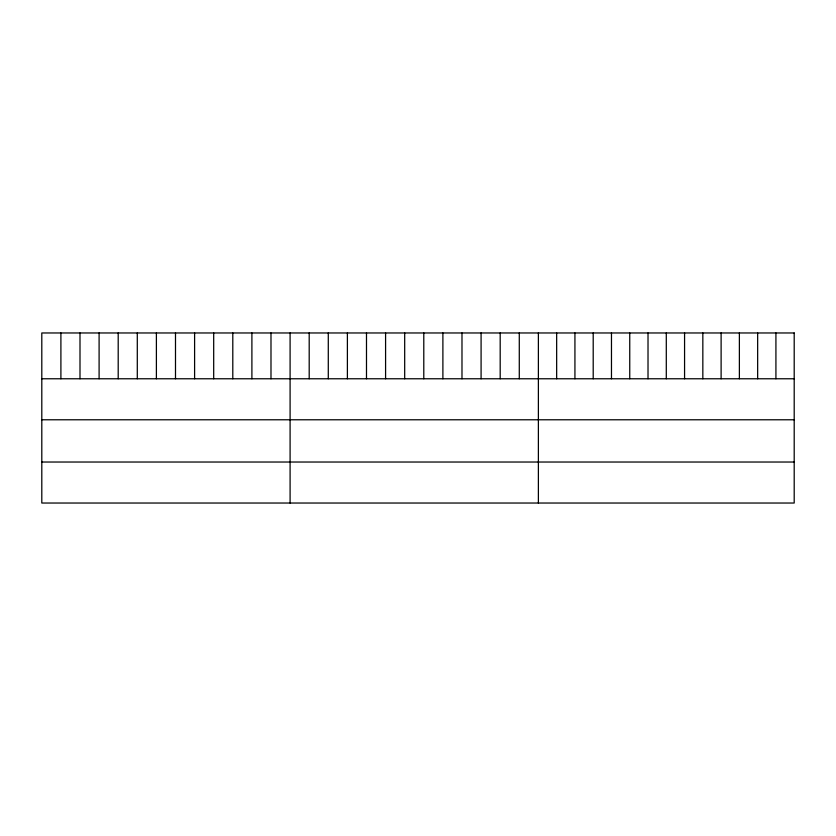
<?xml version="1.0" encoding="UTF-8"?>
<svg xmlns="http://www.w3.org/2000/svg" width="836" height="836" viewBox="0 0 836 836"><rect width="100%" height="100%" fill="white"/><g stroke="black" fill="none" stroke-linecap="round" stroke-linejoin="round"><path stroke-width="1.25" d="M41.8 378.771L794.2 378.771M41.8 419.776L794.2 419.776M41.8 462.026L794.2 462.026M775.923 332.968L775.923 378.771M757.656 332.968L757.656 378.771M739.379 332.968L739.379 378.771M721.113 332.968L721.113 378.771M702.836 332.968L702.836 378.771M684.569 332.968L684.569 378.771M666.292 332.968L666.292 378.771M648.015 332.968L648.015 378.771M629.748 332.968L629.748 378.771M611.471 332.968L611.471 378.771M593.205 332.968L593.205 378.771M574.928 332.968L574.928 378.771M556.661 332.968L556.661 378.771M538.384 332.968L538.384 503.032M519.281 332.968L519.281 378.771M500.189 332.968L500.189 378.771M481.087 332.968L481.087 378.771M461.984 332.968L461.984 378.771M442.892 332.968L442.892 378.771M423.789 332.968L423.789 378.771M404.687 332.968L404.687 378.771M385.584 332.968L385.584 378.771M366.492 332.968L366.492 378.771M347.389 332.968L347.389 378.771M328.287 332.968L328.287 378.771M309.195 332.968L309.195 378.771M290.092 332.968L290.092 503.032M270.989 332.968L270.989 378.771M251.897 332.968L251.897 378.771M232.795 332.968L232.795 378.771M213.692 332.968L213.692 378.771M194.6 332.968L194.6 378.771M175.497 332.968L175.497 378.771M156.395 332.968L156.395 378.771M137.292 332.968L137.292 378.771M118.2 332.968L118.2 378.771M99.097 332.968L99.097 378.771M79.995 332.968L79.995 378.771M60.903 332.968L60.903 378.771M794.2 332.968L41.8 332.968L41.8 503.032L794.2 503.032L794.2 332.968"/></g></svg>
